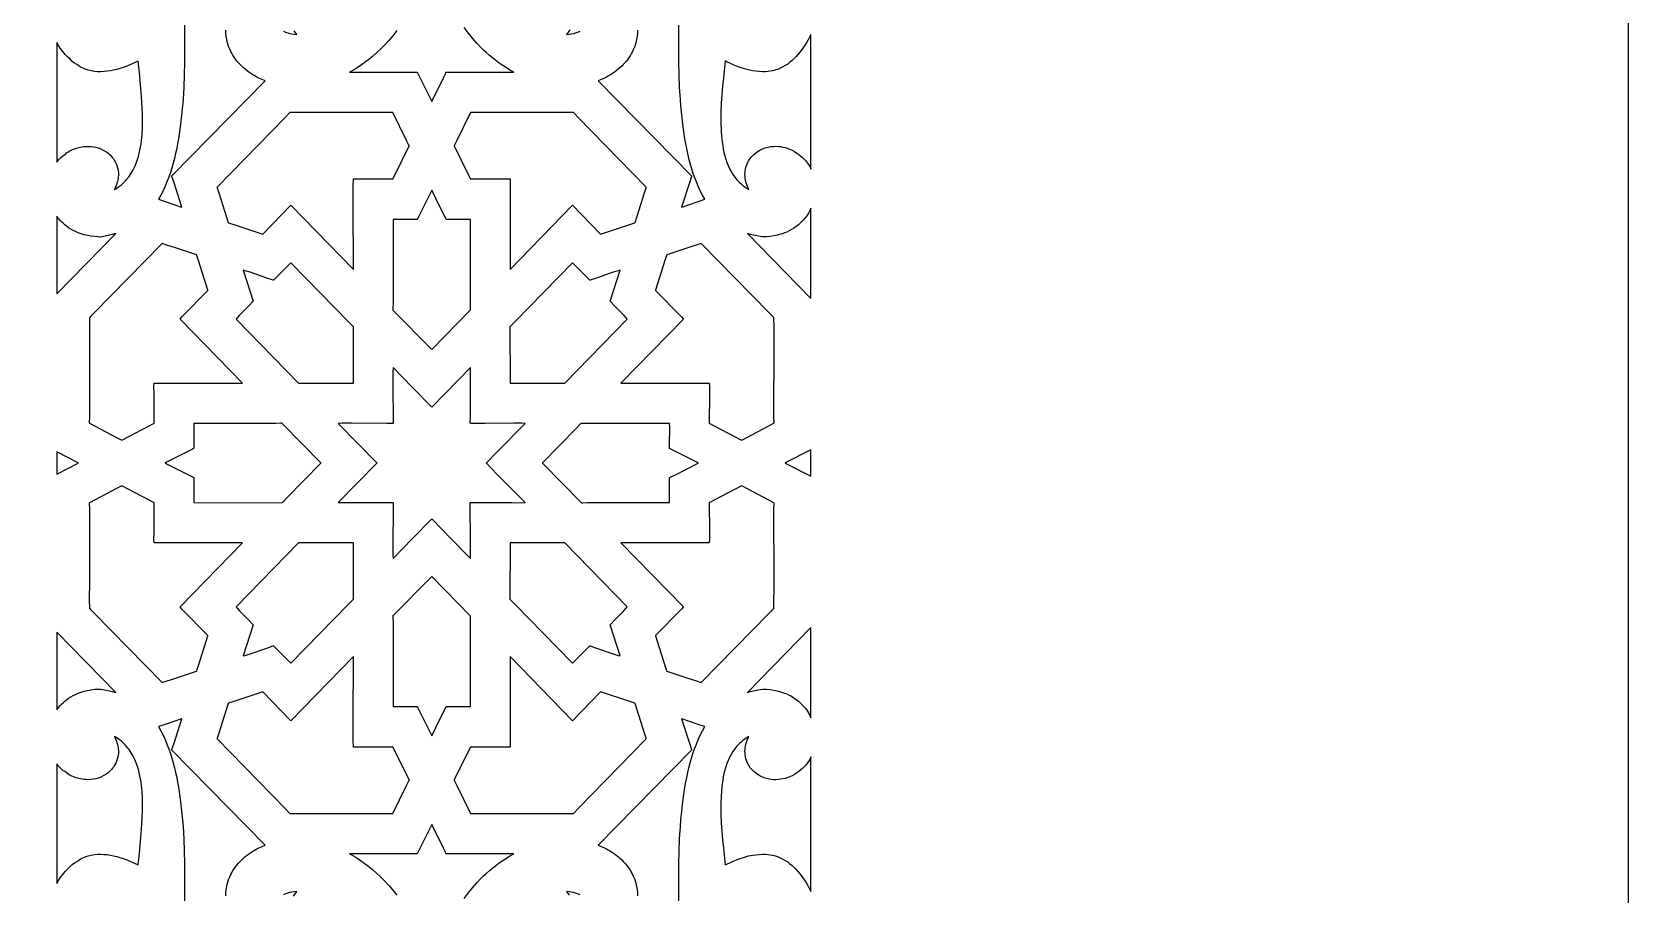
# Model space of a CAD drawing. Extents: x -395 to 395, y -1225 to 1225.
# Drawn here: x 141.1 to 395, y -575.6 to -438.4 of the extents above; entities that cross this region are included whole.
import ezdxf

# ---------------------------------------------------------------- set-up
doc = ezdxf.new("R2010")
doc.units = 0
doc.layers.add('LAYER_1', color=18, linetype='CONTINUOUS')

msp = doc.modelspace()

# ---------------------------------------------------------------- linework, layer by layer
at = {"layer": 'LAYER_1'}
for points in [[(395, 1225), (395, -1225), (-395, -1225), (-395, 1225)], [(255.06, -463.32), (254.98, -463.17), (254.89, -462.96), (254.79, -462.7), (254.69, -462.39), (254.6, -462.01), (254.53, -461.58), (254.51, -461.4), (254.5, -461.03), (254.51, -460.79), (254.54, -460.51), (254.59, -460.21), (254.66, -459.89), (254.77, -459.55), (254.92, -459.2), (255.1, -458.84), (255.34, -458.49), (255.48, -458.32), (255.63, -458.15), (255.79, -457.98), (255.97, -457.81), (256.17, -457.65), (256.38, -457.5), (256.61, -457.35), (256.85, -457.21), (257.29, -456.99), (257.73, -456.82), (258.17, -456.7), (258.59, -456.62), (259.01, -456.58), (259.41, -456.57), (259.8, -456.59), (260.18, -456.63), (260.54, -456.7), (260.87, -456.78), (261.19, -456.88), (261.49, -456.99), (261.75, -457.1), (261.99, -457.21), (262.39, -457.42), (262.76, -457.66), (263.09, -457.9), (263.39, -458.14), (263.66, -458.37), (263.9, -458.61), (264.11, -458.83), (264.29, -459.05), (264.45, -459.25), (264.69, -459.62), (264.86, -459.92), (264.96, -460.13), (265, -460.23), (265, -438.8), (264.56, -439.61), (264.33, -440.01), (264.08, -440.41), (263.82, -440.8), (263.55, -441.18), (263.26, -441.56), (262.97, -441.92), (262.66, -442.27), (262.34, -442.6), (262, -442.91), (261.65, -443.21), (261.29, -443.48), (260.91, -443.73), (260.53, -443.95), (260.12, -444.15), (259.97, -444.22), (259.65, -444.34), (259.42, -444.42), (259.16, -444.49), (258.86, -444.56), (258.51, -444.62), (258.13, -444.67), (257.71, -444.7), (257.26, -444.71), (256.76, -444.69), (256.24, -444.64), (255.67, -444.56), (255.08, -444.43), (254.44, -444.27), (253.74, -444.04), (253.13, -443.82), (252.61, -443.61), (252.19, -443.42), (251.61, -443.12), (251.45, -443.04), (251.37, -443), (251.37, -443.01), (251.06, -445.68), (250.93, -447.02), (250.81, -448.37), (250.73, -449.71), (250.67, -451.05), (250.66, -452.4), (250.67, -453.07), (250.69, -453.74), (250.71, -454.28), (250.75, -454.83), (250.8, -455.37), (250.87, -455.92), (250.95, -456.47), (251.04, -457.02), (251.16, -457.56), (251.29, -458.1), (251.45, -458.63), (251.63, -459.14), (251.83, -459.65), (252.05, -460.14), (252.3, -460.61), (252.58, -461.06), (252.89, -461.49), (253.22, -461.9), (253.43, -462.13), (253.65, -462.35), (253.88, -462.56), (254.12, -462.76), (254.36, -462.95), (254.61, -463.13), (254.87, -463.3), (255.13, -463.46)], [(154.27, -463.42), (154.5, -463.28), (154.83, -463.04), (155.28, -462.69), (155.5, -462.49), (155.72, -462.28), (155.92, -462.07), (156.12, -461.84), (156.5, -461.37), (156.84, -460.87), (157.14, -460.34), (157.41, -459.8), (157.65, -459.24), (157.85, -458.67), (158, -458.18), (158.13, -457.69), (158.24, -457.19), (158.34, -456.69), (158.42, -456.18), (158.48, -455.67), (158.54, -455.16), (158.58, -454.65), (158.63, -453.62), (158.65, -452.58), (158.64, -451.55), (158.6, -450.53), (158.56, -449.58), (158.5, -448.64), (158.34, -446.76), (158.15, -444.88), (157.94, -443.01), (157.48, -443.23), (157.01, -443.45), (156.53, -443.66), (156.05, -443.85), (155.55, -444.03), (155.05, -444.2), (154.55, -444.34), (154.04, -444.47), (153.53, -444.57), (153.02, -444.64), (152.5, -444.69), (152, -444.71), (151.49, -444.7), (150.99, -444.65), (150.49, -444.57), (150, -444.45), (149.85, -444.4), (149.53, -444.29), (149.31, -444.21), (149.06, -444.1), (148.79, -443.96), (148.49, -443.79), (148.17, -443.58), (147.83, -443.34), (147.47, -443.06), (147.11, -442.73), (146.73, -442.36), (146.35, -441.94), (145.96, -441.47), (145.57, -440.95), (145.28, -440.51), (145, -440.05), (145, -459.09), (145.29, -458.74), (145.6, -458.41), (145.94, -458.12), (146.3, -457.86), (146.43, -457.75), (146.56, -457.64), (146.75, -457.51), (146.99, -457.36), (147.29, -457.2), (147.65, -457.04), (148.07, -456.88), (148.51, -456.75), (148.77, -456.69), (149.06, -456.65), (149.38, -456.61), (149.72, -456.58), (150.07, -456.58), (150.44, -456.6), (150.83, -456.65), (151.22, -456.72), (151.61, -456.83), (152.01, -456.98), (152.4, -457.17), (152.79, -457.4), (152.98, -457.53), (153.17, -457.68), (153.36, -457.84), (153.54, -458.01), (153.65, -458.13), (153.88, -458.39), (154.02, -458.58), (154.16, -458.8), (154.31, -459.05), (154.44, -459.34), (154.57, -459.65), (154.67, -460), (154.75, -460.38), (154.8, -460.79), (154.8, -461.01), (154.8, -461.23), (154.78, -461.46), (154.75, -461.7), (154.71, -461.95), (154.66, -462.2), (154.58, -462.45), (154.5, -462.72), (154.35, -463.1), (154.17, -463.46)], [(192.18, -465.73), (192.17, -462.94), (192.19, -461.77), (192.19, -461.77), (198.48, -461.77), (198.52, -461.72), (198.59, -461.56), (198.88, -460.95), (201.08, -456.52), (201.06, -456.45), (200.97, -456.28), (200.65, -455.64), (198.48, -451.21), (198.41, -451.19), (198.23, -451.2), (197.55, -451.21), (182.1, -451.2), (182.03, -451.25), (181.89, -451.4), (181.37, -451.95), (170.51, -463.1), (170.52, -463.17), (170.58, -463.34), (170.8, -464), (172.28, -468.71), (172.34, -468.74), (172.51, -468.8), (173.15, -469), (177.79, -470.54), (182.23, -465.97), (182.23, -465.97), (192.19, -476.18)], [(227.07, -465.97), (227.07, -465.97), (231.51, -470.54), (236.16, -469), (236.79, -468.8), (236.96, -468.74), (237.02, -468.71), (238.5, -464), (238.73, -463.34), (238.78, -463.17), (238.79, -463.1), (227.93, -451.95), (227.41, -451.4), (227.27, -451.25), (227.21, -451.2), (211.75, -451.21), (211.07, -451.2), (210.89, -451.19), (210.82, -451.21), (208.65, -455.64), (208.33, -456.28), (208.24, -456.45), (208.22, -456.52), (210.42, -460.95), (210.71, -461.56), (210.79, -461.72), (210.83, -461.77), (217.12, -461.77), (217.12, -461.77), (217.13, -462.94), (217.13, -465.73), (217.12, -476.18)], [(210.8, -482.64), (210.81, -482.62), (210.82, -472.19), (210.82, -469.4), (210.81, -468.23), (206.95, -468.23), (206.95, -468.23), (205.29, -464.86), (204.65, -463.58), (202.76, -467.4), (202.47, -468.02), (202.39, -468.18), (202.35, -468.24), (199.56, -468.23), (198.5, -468.23), (198.5, -481.6), (198.49, -482.36), (198.48, -482.56), (198.49, -482.64), (204.65, -488.94)], [(265, -480.79), (265, -466.43), (264.87, -466.71), (264.73, -466.98), (264.58, -467.23), (264.43, -467.48), (264.11, -467.93), (263.76, -468.35), (263.4, -468.72), (263.03, -469.06), (262.65, -469.35), (262.27, -469.61), (261.89, -469.84), (261.51, -470.04), (261.15, -470.22), (260.8, -470.36), (260.47, -470.48), (260.17, -470.58), (259.64, -470.72), (259.07, -470.84), (258.49, -470.92), (257.91, -470.98), (257.33, -471), (256.92, -470.94), (256.46, -470.85), (255.84, -470.71), (255.37, -470.59), (254.91, -470.45), (265, -480.79)], [(154.4, -470.45), (153.8, -470.62), (153.2, -470.77), (151.98, -471.01), (151.85, -471.01), (151.54, -471), (151.06, -470.95), (150.41, -470.87), (149.87, -470.77), (149.35, -470.64), (148.87, -470.5), (148.42, -470.33), (147.99, -470.15), (147.6, -469.96), (147.23, -469.75), (146.89, -469.53), (146.57, -469.3), (146.28, -469.07), (146.01, -468.83), (145.76, -468.59), (145.54, -468.36), (145.34, -468.12), (145, -467.67), (145, -480.08)], [(159.71, -501.06), (160.28, -500.77), (160.44, -500.69), (160.49, -500.65), (160.48, -496.01), (160.47, -494.77), (160.48, -494.25), (174.56, -494.25), (164.61, -484.07), (164.91, -483.74), (165.64, -482.98), (168.41, -480.15), (168.89, -479.67), (169.02, -479.55), (169.06, -479.49), (167.54, -474.76), (167.34, -474.1), (167.29, -473.93), (167.26, -473.87), (163.9, -472.74), (162.69, -472.34), (161.78, -472.05), (150.91, -483.15), (150.38, -483.67), (150.24, -483.81), (150.19, -483.88), (150.19, -488.24), (150.2, -499.75), (150.18, -500.42), (150.18, -500.59), (150.19, -500.66), (154.51, -502.9), (155.12, -503.22), (155.28, -503.31), (155.34, -503.33)], [(254.03, -503.31), (254.19, -503.22), (254.79, -502.9), (259.11, -500.66), (259.12, -500.59), (259.12, -500.42), (259.11, -499.75), (259.12, -488.24), (259.12, -485.17), (259.11, -483.88), (259.07, -483.81), (258.92, -483.67), (258.4, -483.15), (247.53, -472.05), (245.4, -472.74), (242.05, -473.87), (242.01, -473.93), (241.96, -474.1), (241.76, -474.76), (240.24, -479.49), (240.28, -479.55), (240.41, -479.67), (240.89, -480.15), (243.66, -482.98), (244.4, -483.74), (244.7, -484.07), (234.74, -494.25), (248.82, -494.25), (248.83, -494.77), (248.83, -496.01), (248.81, -500.65), (248.87, -500.69), (249.02, -500.77), (249.6, -501.06), (253.96, -503.33)], [(183.75, -494.26), (184.5, -494.25), (188.35, -494.25), (192.19, -494.25), (192.19, -485.31), (192.15, -485.25), (192.01, -485.11), (191.48, -484.59), (182.24, -475.11), (182.23, -475.11), (179.51, -477.9), (179.44, -477.89), (179.26, -477.83), (178.6, -477.59), (175.75, -476.62), (174.99, -476.37), (174.67, -476.27), (176.26, -481.21), (176.22, -481.27), (176.09, -481.4), (175.61, -481.89), (174.09, -483.46), (173.69, -483.88), (173.53, -484.07), (183.48, -494.25), (183.55, -494.26)], [(225.83, -494.25), (235.77, -484.07), (235.61, -483.88), (235.21, -483.46), (233.69, -481.89), (233.21, -481.4), (233.08, -481.27), (233.04, -481.21), (234.64, -476.27), (234.31, -476.37), (233.55, -476.62), (230.7, -477.59), (230.04, -477.83), (229.86, -477.89), (229.79, -477.9), (227.07, -475.11), (227.07, -475.11), (217.82, -484.59), (217.3, -485.11), (217.16, -485.25), (217.11, -485.31), (217.12, -494.25), (220.96, -494.25), (224.8, -494.25), (225.55, -494.26), (225.75, -494.26)], [(210.81, -519.73), (210.8, -513.29), (210.86, -513.27), (211.05, -513.27), (211.76, -513.29), (217.38, -513.29), (218.88, -513.3), (219.51, -513.29), (219.51, -513.29), (215.04, -508.73), (213.36, -506.99), (213.37, -506.98), (213.36, -506.96), (215.04, -505.23), (219.51, -500.67), (218.99, -500.66), (217.75, -500.66), (213.09, -500.67), (210.81, -500.68), (210.79, -500.61), (210.79, -500.42), (210.81, -499.7), (210.81, -493.96), (210.81, -491.78), (204.65, -498.08), (201.57, -494.93), (198.5, -491.78), (198.48, -492.51), (198.49, -494.23), (198.5, -500.67), (198.44, -500.69), (198.25, -500.68), (197.54, -500.67), (191.92, -500.66), (190.42, -500.66), (189.79, -500.67), (192.87, -503.81), (195.94, -506.96), (195.93, -506.98), (195.94, -506.99), (192.87, -510.14), (189.79, -513.29), (190.5, -513.29), (192.18, -513.29), (198.5, -513.28), (198.51, -513.34), (198.51, -513.54), (198.5, -514.26), (198.49, -520), (198.48, -521.53), (198.5, -522.17), (201.57, -519.03), (204.65, -515.88), (207.73, -519.03), (210.81, -522.17)], [(180.87, -513.29), (180.93, -513.24), (181.08, -513.09), (181.61, -512.53), (187.03, -506.99), (187.03, -506.96), (180.87, -500.67), (180.79, -500.66), (180.59, -500.66), (179.84, -500.67), (173.32, -500.67), (166.8, -500.67), (166.8, -504.65), (166.75, -504.69), (166.59, -504.77), (165.98, -505.07), (162.25, -506.96), (162.26, -506.98), (162.25, -506.99), (162.25, -506.99), (166.8, -509.3), (166.81, -509.37), (166.81, -509.56), (166.8, -510.26), (166.8, -513.29), (173.83, -513.3)], [(228.71, -513.3), (229.45, -513.29), (242.51, -513.29), (242.51, -512.19), (242.5, -509.31), (242.56, -509.27), (242.72, -509.19), (243.32, -508.89), (247.05, -506.99), (247.04, -506.98), (247.05, -506.96), (247.05, -506.96), (243.75, -505.29), (242.5, -504.66), (242.49, -504.58), (242.5, -504.38), (242.51, -503.65), (242.52, -501.82), (242.52, -501.16), (242.51, -500.67), (228.43, -500.67), (228.37, -500.72), (228.23, -500.86), (227.71, -501.41), (222.28, -506.96), (222.28, -506.99), (228.43, -513.29), (228.51, -513.3)], [(148.43, -506.99), (148.42, -506.98), (148.41, -506.97), (148.42, -506.96), (148.43, -506.96), (145, -505.22), (145, -508.74)], [(265, -504.86), (260.87, -506.96), (260.89, -506.97), (260.89, -506.98), (260.89, -506.99), (260.87, -506.99), (265, -509.09)], [(163.9, -541.22), (167.26, -540.09), (167.29, -540.03), (167.34, -539.85), (167.54, -539.2), (169.06, -534.47), (169.02, -534.41), (168.89, -534.28), (168.41, -533.81), (165.64, -530.97), (164.91, -530.22), (164.61, -529.89), (174.56, -519.71), (160.48, -519.71), (160.47, -519.19), (160.48, -517.95), (160.49, -513.3), (160.44, -513.26), (160.28, -513.19), (159.71, -512.9), (155.34, -510.62), (155.28, -510.65), (155.12, -510.73), (154.51, -511.06), (150.19, -513.3), (150.18, -513.36), (150.18, -513.54), (150.2, -514.21), (150.19, -525.72), (150.18, -528.79), (150.19, -530.08), (150.24, -530.14), (150.38, -530.28), (150.91, -530.81), (161.78, -541.91)], [(258.4, -530.81), (258.92, -530.28), (259.07, -530.14), (259.11, -530.08), (259.12, -525.72), (259.11, -514.21), (259.12, -513.54), (259.12, -513.36), (259.11, -513.3), (254.79, -511.06), (254.19, -510.73), (254.03, -510.65), (253.96, -510.62), (249.6, -512.9), (249.02, -513.19), (248.87, -513.26), (248.81, -513.3), (248.83, -517.95), (248.83, -519.19), (248.82, -519.71), (234.74, -519.71), (244.7, -529.89), (244.4, -530.22), (243.66, -530.97), (240.89, -533.81), (240.41, -534.28), (240.28, -534.41), (240.24, -534.47), (241.76, -539.2), (241.96, -539.85), (242.01, -540.03), (242.05, -540.09), (245.4, -541.22), (246.62, -541.62), (247.53, -541.91)], [(191.48, -529.37), (192.01, -528.85), (192.15, -528.71), (192.19, -528.65), (192.19, -519.71), (188.35, -519.71), (184.5, -519.71), (183.75, -519.7), (183.55, -519.7), (183.48, -519.71), (173.53, -529.89), (173.69, -530.07), (174.09, -530.5), (175.61, -532.07), (176.09, -532.56), (176.22, -532.69), (176.26, -532.74), (174.67, -537.68), (174.99, -537.59), (175.75, -537.33), (178.6, -536.37), (179.26, -536.13), (179.44, -536.07), (179.51, -536.06), (182.23, -538.84), (182.24, -538.85)], [(227.07, -538.84), (229.79, -536.06), (229.86, -536.07), (230.04, -536.13), (230.7, -536.37), (233.55, -537.33), (234.31, -537.59), (234.64, -537.68), (233.04, -532.74), (233.08, -532.69), (233.21, -532.56), (233.69, -532.07), (235.21, -530.5), (235.61, -530.07), (235.77, -529.89), (225.83, -519.71), (225.75, -519.7), (225.55, -519.7), (224.8, -519.71), (220.96, -519.71), (217.12, -519.71), (217.11, -528.65), (217.16, -528.71), (217.3, -528.85), (217.82, -529.37), (227.07, -538.85)], [(205.29, -549.1), (206.95, -545.73), (206.95, -545.73), (210.81, -545.73), (210.82, -544.56), (210.82, -541.77), (210.81, -531.34), (210.8, -531.31), (204.65, -525.02), (198.49, -531.32), (198.48, -531.4), (198.49, -531.6), (198.5, -532.36), (198.5, -545.73), (199.56, -545.73), (202.35, -545.72), (202.39, -545.78), (202.47, -545.94), (202.76, -546.56), (204.65, -550.38)], [(265, -533.17), (265, -533.16), (254.91, -543.51), (255.37, -543.37), (255.84, -543.25), (256.92, -543.02), (257.33, -542.95), (257.91, -542.98), (258.49, -543.03), (259.07, -543.12), (259.64, -543.24), (260.17, -543.38), (260.47, -543.48), (260.8, -543.6), (261.15, -543.74), (261.51, -543.91), (261.89, -544.11), (262.27, -544.34), (262.65, -544.61), (263.03, -544.9), (263.4, -545.24), (263.76, -545.61), (264.11, -546.02), (264.43, -546.48), (264.58, -546.73), (264.73, -546.98), (264.87, -547.25), (265, -547.53)], [(145.16, -546.06), (145.34, -545.84), (145.54, -545.6), (145.76, -545.37), (146.01, -545.13), (146.28, -544.89), (146.57, -544.66), (146.89, -544.43), (147.23, -544.21), (147.6, -544), (147.99, -543.81), (148.42, -543.62), (148.87, -543.46), (149.35, -543.31), (149.87, -543.19), (150.41, -543.09), (151.06, -543), (151.54, -542.96), (151.98, -542.95), (152.59, -543.07), (153.2, -543.19), (153.8, -543.33), (154.4, -543.51), (145, -533.88), (145, -546.28)], [(198.48, -562.75), (200.65, -558.31), (200.97, -557.68), (201.06, -557.5), (201.08, -557.43), (198.88, -553.01), (198.59, -552.4), (198.52, -552.24), (198.48, -552.18), (192.19, -552.19), (192.19, -552.19), (192.17, -551.02), (192.18, -548.23), (192.19, -537.78), (182.23, -547.99), (182.23, -547.99), (177.79, -543.42), (173.15, -544.96), (172.51, -545.16), (172.34, -545.22), (172.28, -545.25), (170.8, -549.96), (170.58, -550.62), (170.52, -550.79), (170.51, -550.86), (181.37, -562), (181.89, -562.56), (182.03, -562.7), (182.1, -562.76), (197.55, -562.75), (198.23, -562.76), (198.41, -562.76)], [(211.07, -562.76), (211.75, -562.75), (227.21, -562.76), (227.27, -562.7), (227.41, -562.56), (227.93, -562), (238.79, -550.86), (238.78, -550.79), (238.73, -550.62), (238.5, -549.96), (237.02, -545.25), (236.96, -545.22), (236.79, -545.16), (236.16, -544.96), (231.51, -543.42), (227.07, -547.99), (227.07, -547.99), (217.12, -537.78), (217.13, -548.23), (217.13, -551.02), (217.12, -552.19), (217.12, -552.19), (210.83, -552.18), (210.79, -552.24), (210.71, -552.4), (210.42, -553.01), (208.22, -557.43), (208.24, -557.5), (208.33, -557.68), (208.65, -558.31), (210.82, -562.75), (210.89, -562.76)], [(145.28, -573.45), (145.57, -573.01), (145.96, -572.49), (146.35, -572.01), (146.73, -571.6), (147.11, -571.22), (147.47, -570.9), (147.83, -570.62), (148.17, -570.38), (148.49, -570.17), (148.79, -570), (149.06, -569.86), (149.53, -569.66), (149.85, -569.55), (150, -569.51), (150.49, -569.39), (150.99, -569.31), (151.49, -569.26), (152, -569.25), (152.5, -569.27), (153.02, -569.31), (153.53, -569.39), (154.04, -569.49), (154.55, -569.62), (155.05, -569.76), (155.55, -569.92), (156.05, -570.11), (156.53, -570.3), (157.01, -570.51), (157.48, -570.72), (157.94, -570.95), (158.15, -569.08), (158.34, -567.2), (158.5, -565.32), (158.56, -564.37), (158.6, -563.43), (158.64, -562.41), (158.65, -561.37), (158.63, -560.34), (158.58, -559.31), (158.54, -558.8), (158.48, -558.28), (158.42, -557.78), (158.34, -557.27), (158.24, -556.77), (158.13, -556.27), (158, -555.78), (157.85, -555.29), (157.65, -554.72), (157.41, -554.16), (157.14, -553.62), (156.84, -553.09), (156.5, -552.59), (156.31, -552.35), (156.12, -552.11), (155.92, -551.89), (155.72, -551.67), (155.5, -551.47), (155.28, -551.27), (154.83, -550.92), (154.5, -550.68), (154.27, -550.54), (154.17, -550.49), (154.35, -550.86), (154.5, -551.24), (154.58, -551.5), (154.66, -551.76), (154.71, -552.01), (154.75, -552.26), (154.78, -552.49), (154.8, -552.72), (154.8, -553.16), (154.75, -553.57), (154.67, -553.95), (154.57, -554.3), (154.44, -554.62), (154.31, -554.91), (154.16, -555.16), (154.02, -555.38), (153.88, -555.56), (153.65, -555.83), (153.54, -555.94), (153.36, -556.12), (153.17, -556.28), (152.98, -556.42), (152.79, -556.56), (152.4, -556.79), (152.01, -556.98), (151.61, -557.13), (151.22, -557.23), (150.83, -557.31), (150.44, -557.36), (150.07, -557.38), (149.72, -557.37), (149.38, -557.35), (149.06, -557.31), (148.77, -557.26), (148.51, -557.2), (148.07, -557.08), (147.65, -556.92), (147.29, -556.75), (146.99, -556.59), (146.75, -556.45), (146.43, -556.21), (146.3, -556.1), (145.94, -555.84), (145.6, -555.54), (145.29, -555.22), (145, -554.87), (145, -573.9)], [(265, -553.73), (264.96, -553.83), (264.86, -554.04), (264.69, -554.34), (264.45, -554.7), (264.29, -554.91), (264.11, -555.13), (263.9, -555.35), (263.66, -555.58), (263.39, -555.82), (263.09, -556.06), (262.76, -556.3), (262.39, -556.53), (261.99, -556.75), (261.75, -556.86), (261.49, -556.97), (261.19, -557.08), (260.87, -557.17), (260.54, -557.26), (260.18, -557.32), (259.8, -557.37), (259.41, -557.39), (259.01, -557.38), (258.59, -557.33), (258.17, -557.25), (257.73, -557.13), (257.29, -556.97), (257.07, -556.87), (256.85, -556.75), (256.61, -556.61), (256.38, -556.46), (256.17, -556.3), (255.97, -556.14), (255.79, -555.98), (255.63, -555.81), (255.48, -555.64), (255.34, -555.47), (255.1, -555.11), (254.92, -554.76), (254.77, -554.41), (254.66, -554.07), (254.59, -553.75), (254.54, -553.44), (254.51, -553.17), (254.5, -552.92), (254.51, -552.55), (254.53, -552.38), (254.6, -551.94), (254.69, -551.57), (254.79, -551.25), (254.89, -550.99), (255.06, -550.64), (255.13, -550.49), (254.87, -550.65), (254.61, -550.83), (254.36, -551.01), (254.12, -551.2), (253.88, -551.4), (253.65, -551.61), (253.43, -551.83), (253.22, -552.05), (252.89, -552.46), (252.58, -552.9), (252.3, -553.35), (252.05, -553.82), (251.83, -554.31), (251.63, -554.82), (251.45, -555.33), (251.29, -555.86), (251.16, -556.4), (251.04, -556.94), (250.95, -557.49), (250.87, -558.03), (250.8, -558.58), (250.75, -559.13), (250.69, -560.21), (250.67, -560.89), (250.66, -561.56), (250.67, -562.9), (250.73, -564.25), (250.81, -565.59), (250.93, -566.93), (251.06, -568.27), (251.37, -570.95), (251.37, -570.95), (251.61, -570.83), (252.19, -570.54), (252.61, -570.35), (253.13, -570.14), (253.74, -569.91), (254.44, -569.69), (255.08, -569.52), (255.67, -569.4), (256.24, -569.32), (256.76, -569.27), (257.26, -569.25), (257.71, -569.26), (258.13, -569.29), (258.51, -569.34), (258.86, -569.4), (259.16, -569.47), (259.65, -569.62), (259.97, -569.74), (260.12, -569.81), (260.53, -570.01), (260.91, -570.23), (261.29, -570.48), (261.65, -570.75), (262, -571.04), (262.34, -571.36), (262.66, -571.69), (262.97, -572.04), (263.26, -572.4), (263.55, -572.77), (263.82, -573.16), (264.08, -573.55), (264.33, -573.95), (264.56, -574.35), (265, -575.16)]]:
    msp.add_lwpolyline(points, close=True, dxfattribs=at)
for points in [[(165.31, -437.28), (165.34, -439.25), (165.35, -441.23), (165.34, -443.21), (165.29, -445.19), (165.21, -447.16), (165.09, -449.13), (165.01, -450.12), (164.92, -451.1), (164.81, -452.08), (164.7, -453.07), (164.48, -454.62), (164.36, -455.4), (164.23, -456.17), (164.08, -456.95), (163.91, -457.72), (163.73, -458.49), (163.53, -459.25), (163.32, -460.01), (163.08, -460.76), (162.82, -461.5), (162.54, -462.23), (162.24, -462.94), (161.91, -463.65), (161.56, -464.34), (161.17, -465.01), (161.94, -465.27), (164.08, -466), (164.66, -466.2), (164.9, -466.26), (163.61, -462.23), (163.38, -461.55), (163.32, -461.37), (163.31, -461.3), (178.16, -446.14), (177.66, -445.94), (177.17, -445.72), (176.85, -445.55), (176.52, -445.38), (176.2, -445.19), (175.89, -444.99), (175.58, -444.78), (175.28, -444.56), (174.99, -444.32), (174.7, -444.08), (174.43, -443.82), (174.16, -443.56), (173.91, -443.28), (173.67, -443), (173.44, -442.71), (173.23, -442.4), (173.03, -442.09), (172.84, -441.77), (172.7, -441.5), (172.57, -441.22), (172.35, -440.67), (172.18, -440.13), (172.05, -439.6), (171.96, -439.08), (171.91, -438.57), (171.89, -438.08)], [(181.05, -438.25), (181.41, -438.4), (181.76, -438.51), (182.1, -438.61), (182.41, -438.68), (182.7, -438.74), (183.19, -438.8), (182.92, -438.41), (182.79, -438.22)], [(199.13, -438.17), (198.47, -439), (197.81, -439.76), (197.16, -440.47), (196.52, -441.12), (195.88, -441.72), (195.26, -442.26), (194.65, -442.76), (194.07, -443.21), (193.51, -443.61), (192.98, -443.97), (192.49, -444.29), (192.02, -444.56), (191.6, -444.8), (201.47, -444.8), (202.12, -444.79), (202.29, -444.79), (202.36, -444.8), (204.65, -449.45), (206.52, -445.66), (206.83, -445.02), (206.91, -444.85), (206.95, -444.79), (217.7, -444.8), (217.11, -444.47), (216.53, -444.11), (215.97, -443.74), (215.41, -443.35), (214.86, -442.94), (214.33, -442.52), (213.81, -442.08), (213.3, -441.63), (212.92, -441.27), (212.55, -440.9), (211.82, -440.14), (211.12, -439.35), (210.45, -438.53), (209.82, -437.68)], [(226.64, -438.02), (226.38, -438.41), (226.11, -438.8), (226.6, -438.74), (226.89, -438.68), (227.21, -438.61), (227.54, -438.51), (227.9, -438.4), (228.26, -438.25)], [(237.41, -438.08), (237.39, -438.57), (237.34, -439.08), (237.25, -439.6), (237.12, -440.13), (236.95, -440.67), (236.73, -441.22), (236.6, -441.5), (236.46, -441.77), (236.27, -442.09), (236.08, -442.4), (235.86, -442.71), (235.63, -443), (235.39, -443.28), (235.14, -443.56), (234.88, -443.82), (234.6, -444.08), (234.32, -444.32), (234.02, -444.56), (233.72, -444.78), (233.41, -444.99), (233.1, -445.19), (232.78, -445.38), (232.46, -445.55), (232.13, -445.72), (231.64, -445.94), (231.14, -446.14), (246, -461.3), (245.98, -461.37), (245.92, -461.55), (245.7, -462.23), (244.4, -466.26), (244.65, -466.2), (245.22, -466), (247.36, -465.27), (248.13, -465.01), (247.75, -464.34), (247.39, -463.65), (247.06, -462.94), (246.76, -462.23), (246.48, -461.5), (246.22, -460.76), (245.98, -460.01), (245.77, -459.25), (245.57, -458.49), (245.39, -457.72), (245.23, -456.95), (245.08, -456.17), (244.94, -455.4), (244.82, -454.62), (244.61, -453.07), (244.49, -452.08), (244.39, -451.1), (244.29, -450.12), (244.22, -449.13), (244.09, -447.16), (244.01, -445.19), (243.96, -443.21), (243.95, -441.23), (243.96, -439.25), (243.99, -437.28)], [(171.89, -575.88), (171.91, -575.39), (171.96, -574.88), (172.05, -574.36), (172.18, -573.83), (172.35, -573.29), (172.57, -572.74), (172.7, -572.46), (172.84, -572.18), (173.03, -571.86), (173.23, -571.55), (173.44, -571.25), (173.67, -570.96), (173.91, -570.67), (174.16, -570.4), (174.43, -570.13), (174.7, -569.88), (174.99, -569.63), (175.28, -569.4), (175.58, -569.18), (175.89, -568.97), (176.2, -568.77), (176.52, -568.58), (176.85, -568.41), (177.17, -568.24), (177.66, -568.02), (178.16, -567.82), (163.31, -552.66), (163.32, -552.58), (163.38, -552.4), (163.61, -551.73), (164.9, -547.7), (164.66, -547.76), (164.08, -547.96), (161.94, -548.69), (161.17, -548.94), (161.56, -549.62), (161.91, -550.31), (162.24, -551.01), (162.54, -551.73), (162.82, -552.46), (163.08, -553.2), (163.32, -553.95), (163.53, -554.7), (163.73, -555.47), (163.91, -556.24), (164.08, -557.01), (164.23, -557.78), (164.36, -558.56), (164.48, -559.34), (164.7, -560.89), (164.81, -561.87), (164.92, -562.85), (165.01, -563.84), (165.09, -564.82), (165.21, -566.8), (165.29, -568.77), (165.34, -570.75), (165.35, -572.73), (165.34, -574.71), (165.31, -576.68)], [(243.99, -576.68), (243.96, -574.71), (243.95, -572.73), (243.96, -570.75), (244.01, -568.77), (244.09, -566.8), (244.22, -564.82), (244.29, -563.84), (244.39, -562.85), (244.49, -561.87), (244.61, -560.89), (244.82, -559.34), (244.94, -558.56), (245.08, -557.78), (245.23, -557.01), (245.39, -556.24), (245.57, -555.47), (245.77, -554.7), (245.98, -553.95), (246.22, -553.2), (246.48, -552.46), (246.76, -551.73), (247.06, -551.01), (247.39, -550.31), (247.75, -549.62), (248.13, -548.94), (247.36, -548.69), (245.22, -547.96), (244.65, -547.76), (244.4, -547.7), (245.7, -551.73), (245.92, -552.4), (245.98, -552.58), (246, -552.66), (231.14, -567.82), (231.64, -568.02), (232.13, -568.24), (232.46, -568.41), (232.78, -568.58), (233.1, -568.77), (233.41, -568.97), (233.72, -569.18), (234.02, -569.4), (234.32, -569.63), (234.6, -569.88), (234.88, -570.13), (235.14, -570.4), (235.39, -570.67), (235.63, -570.96), (235.86, -571.25), (236.08, -571.55), (236.27, -571.86), (236.46, -572.18), (236.6, -572.46), (236.73, -572.74), (236.95, -573.29), (237.12, -573.83), (237.25, -574.36), (237.34, -574.88), (237.39, -575.39), (237.41, -575.88)], [(209.82, -576.28), (210.45, -575.43), (211.12, -574.61), (211.82, -573.82), (212.55, -573.06), (212.92, -572.69), (213.3, -572.33), (213.81, -571.88), (214.33, -571.44), (214.86, -571.02), (215.41, -570.61), (215.97, -570.22), (216.53, -569.85), (217.11, -569.49), (217.7, -569.16), (206.95, -569.17), (206.91, -569.11), (206.83, -568.94), (206.52, -568.29), (204.65, -564.5), (202.36, -569.16), (202.29, -569.17), (202.12, -569.17), (201.47, -569.16), (191.6, -569.16), (192.02, -569.4), (192.49, -569.67), (192.98, -569.99), (193.51, -570.35), (194.07, -570.75), (194.65, -571.2), (195.26, -571.69), (195.88, -572.24), (196.52, -572.84), (197.16, -573.49), (197.81, -574.2), (198.47, -574.96), (199.13, -575.78)], [(182.66, -575.94), (182.92, -575.54), (183.19, -575.15), (182.7, -575.22), (182.41, -575.28), (182.1, -575.35), (181.76, -575.44), (181.41, -575.56), (181.05, -575.71)], [(228.26, -575.71), (227.9, -575.56), (227.54, -575.44), (227.21, -575.35), (226.89, -575.28), (226.6, -575.22), (226.11, -575.15), (226.38, -575.54), (226.51, -575.74)]]:
    msp.add_lwpolyline(points, dxfattribs=at)

doc.saveas('drawing.dxf')
